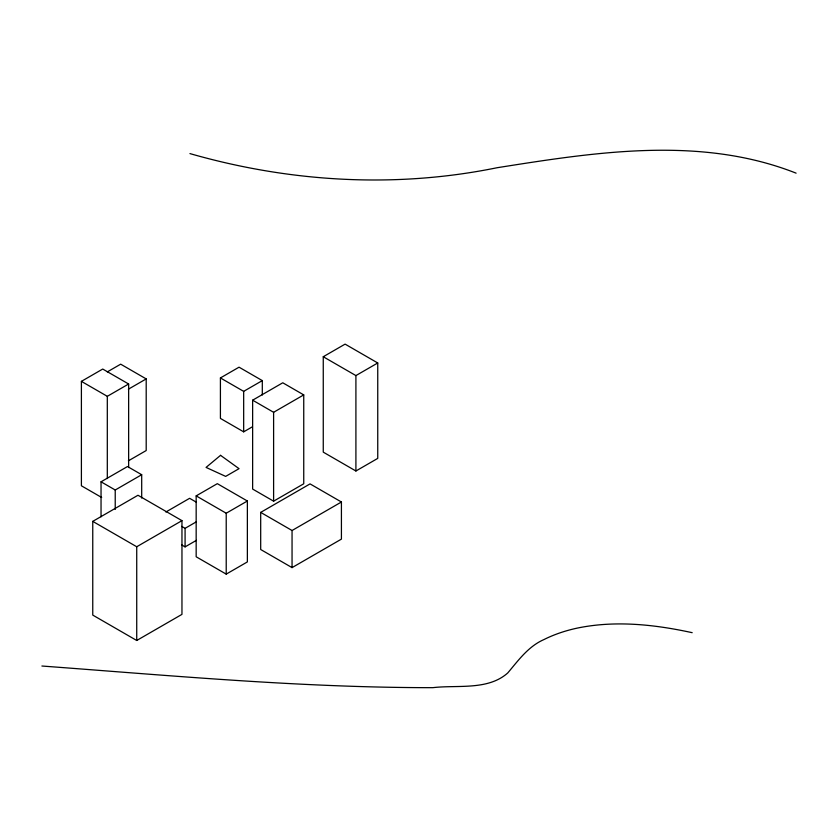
<?xml version="1.0" encoding="UTF-8"?>
<svg xmlns="http://www.w3.org/2000/svg" width="838" height="838" viewBox="0 0 838 838"><rect width="100%" height="100%" fill="white"/><g stroke="black" fill="none" stroke-linecap="round" stroke-linejoin="round"><path stroke-width="1.26" d="M101.681 497.489L81.401 485.789L81.401 381.363L102.728 369.045L128.643 384.003L128.643 467.541M107.295 371.894L120.682 364.174L146.2 378.912L146.2 450.54L128.361 460.848M81.401 381.363L107.306 396.322L128.643 384.003M128.361 389.209L146.2 378.912M252.437 426.783L243.669 431.842L220.415 418.413L220.415 377.938L239.05 367.18L262.304 380.609L262.304 394.97M220.415 377.938L243.669 391.356L262.304 380.609M101.042 516.826L101.042 481.808L127.512 466.525L141.695 474.717L141.695 498.055M323.259 356.737L345.099 344.125L377.749 362.98L377.749 458.386L355.909 470.998L323.259 452.143L323.259 356.737L355.909 375.581L377.749 362.98M252.636 400.187L282.773 382.788L303.744 394.897L303.744 483.777L273.607 501.176L252.636 489.067L252.636 400.187L273.607 412.296L303.744 394.897M101.042 481.808L115.225 490L141.695 474.717M92.756 521.372L137.987 495.258L181.961 520.649L181.961 614.369L136.73 640.483L92.756 615.092L92.756 521.372L136.73 546.753L181.961 520.649M165.872 512.018L189.618 498.306L196.396 502.213M196.165 495.876L217.325 483.662L247.367 501.009L247.367 561.921L226.218 574.124L196.165 556.778L196.165 495.876L226.218 513.223L247.367 501.009M181.689 526.369L185.083 528.328L196.385 521.802M181.689 544.93L185.083 546.889L196.385 540.353M260.691 512.395L310.06 483.893L341.422 502.004L341.422 539.117L292.053 567.619L260.691 549.508L260.691 512.395L292.053 530.506L341.422 502.004M41.9 666.021C172.031 675.658 302.267 687.757 432.869 687.663C457.307 684.761 487.81 690.711 507.734 672.977C518.366 660.386 528.369 646.339 544.019 639.53A108.615 62.714 0 0 1 558.391 633.423A106.897 61.719 0 0 1 577.267 628.102C615.249 620.214 654.625 624.488 692.178 632.68M189.943 153.595C289.655 182.202 395.285 188.55 497.112 167.726C595.514 152.17 700.505 135.442 796.1 173.152M355.909 375.581L355.909 470.998M292.053 530.506L292.053 567.619M273.607 412.296L273.607 501.176M243.669 391.356L243.669 431.842M226.218 513.223L226.218 574.124M185.083 528.328L185.083 546.889M136.73 546.753L136.73 640.483M115.225 490L115.225 509.452M107.306 396.322L107.306 478.561M220.551 455.338L206.064 467.415L225.663 476.393L239.05 468.662L220.551 455.338"/></g></svg>
